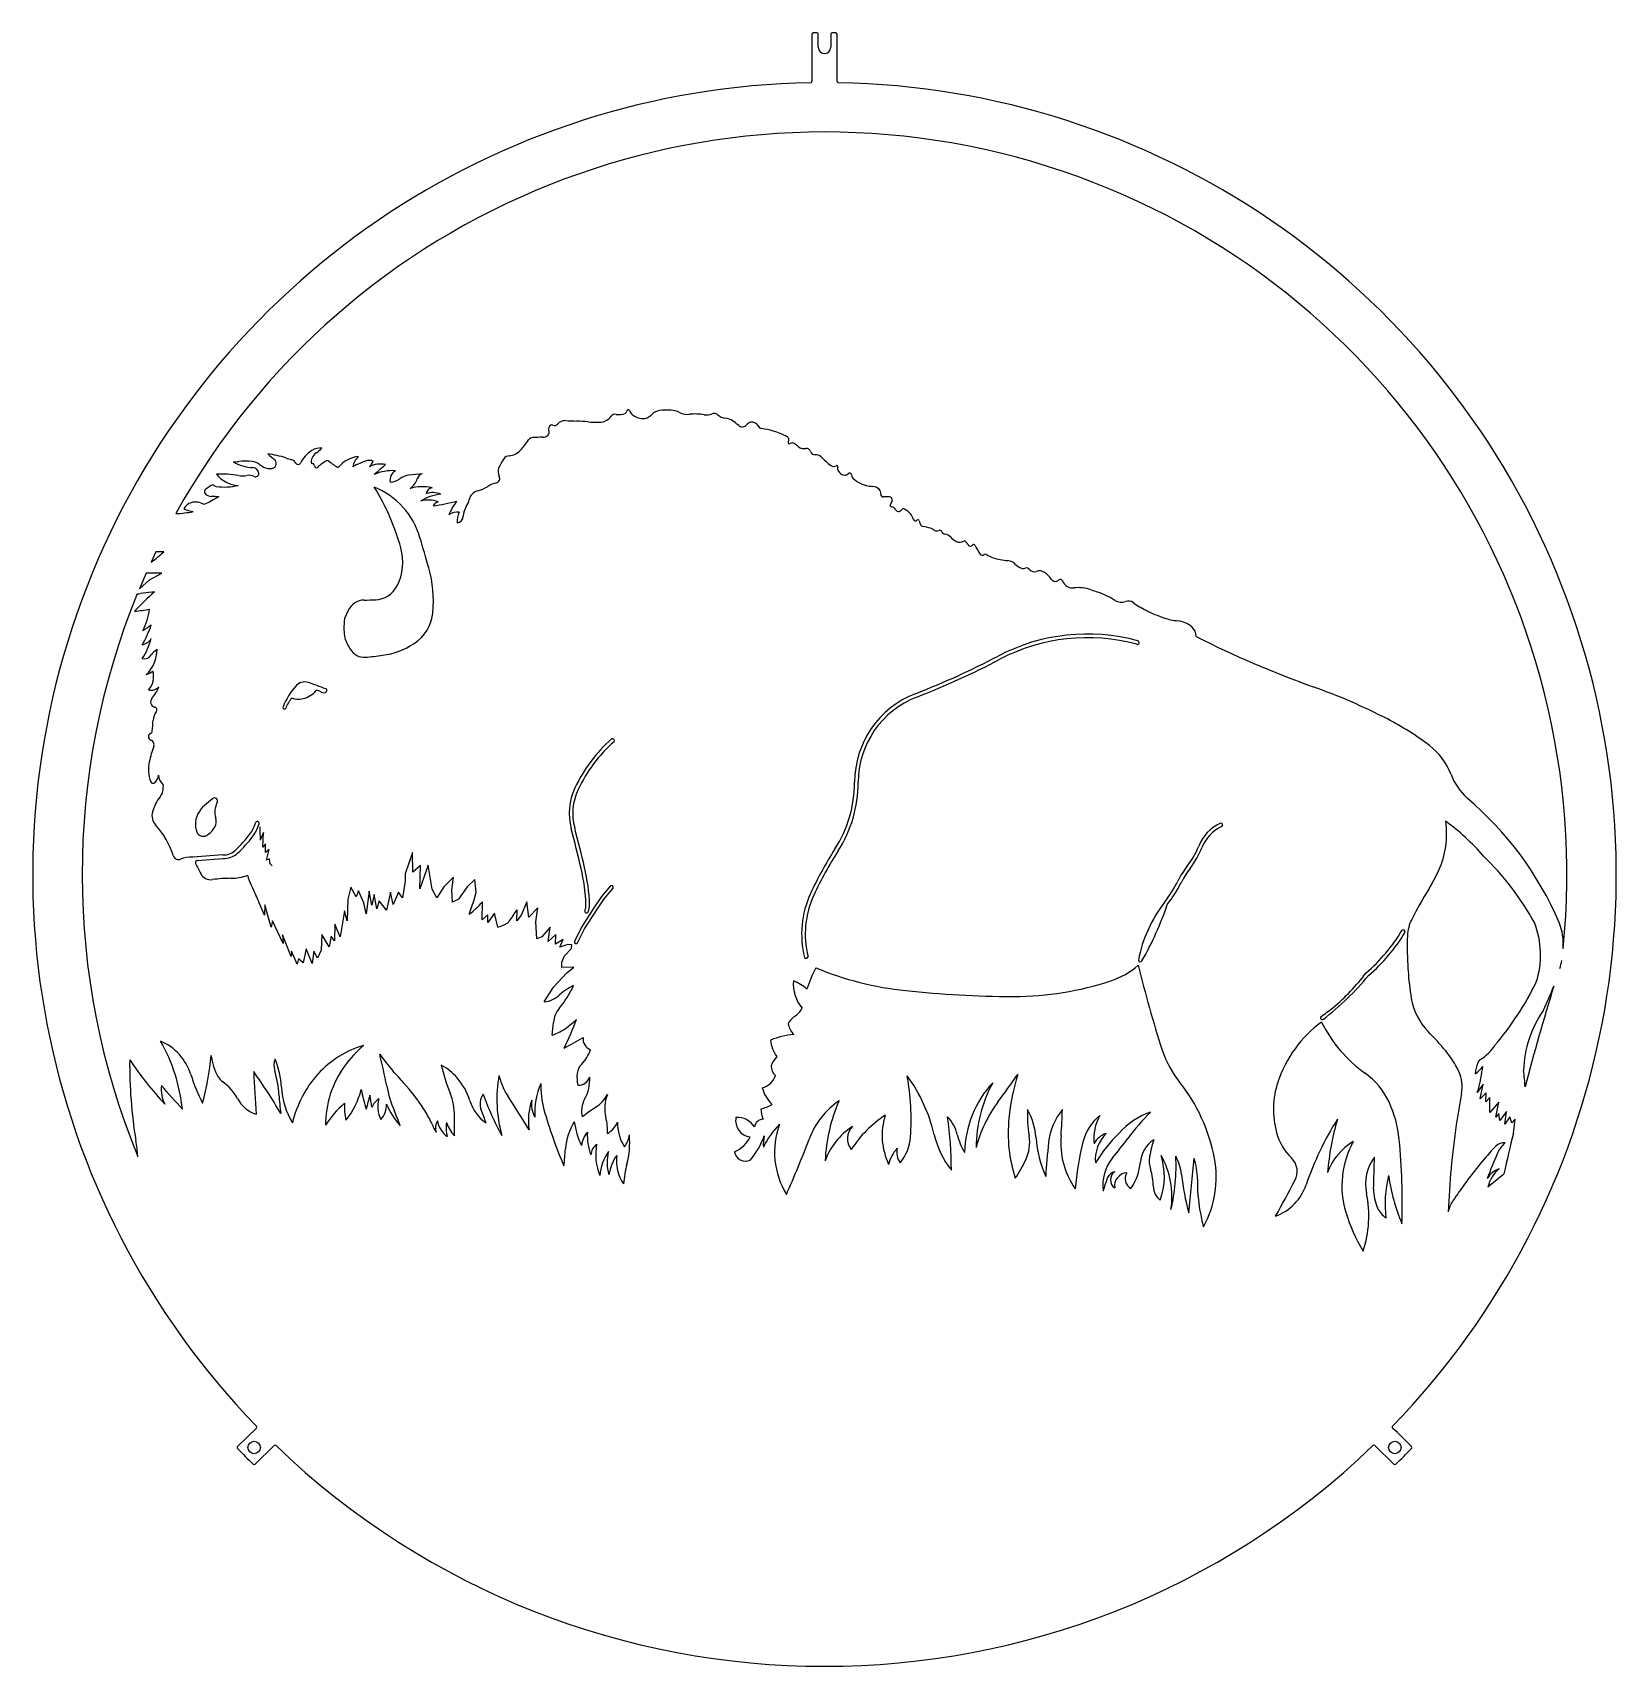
# Model space of a CAD drawing. Extents: x 0 to 23.8, y 0 to 24.5.
import ezdxf

# ---------------------------------------------------------------- set-up
doc = ezdxf.new("R2010")
doc.units = 0
doc.layers.add('WHITE', color=7, linetype='CONTINUOUS')

msp = doc.modelspace()

# ---------------------------------------------------------------- linework, layer by layer
at = {"layer": 'WHITE', "linetype": 'CONTINUOUS'}
for p, q in [((11.76125, 24.498519), (11.7075, 24.498519)), ((12.0425, 24.498519), (11.98875, 24.498519)), ((11.6875, 24.478519), (11.6875, 23.76819)), ((11.78125, 24.279769), (11.78125, 24.478519)), ((11.96875, 24.478519), (11.96875, 24.279769)), ((12.0625, 23.76819), (12.0625, 24.478519)), ((1.847691, 16.711578), (1.77561, 16.559212)), ((1.966045, 16.713409), (1.847691, 16.711578)), ((1.701272, 16.395476), (1.599988, 16.160292)), ((1.599988, 16.160292), (1.753532, 16.29441)), ((1.936823, 16.395476), (1.701272, 16.395476)), ((1.753532, 16.29441), (1.936823, 16.395476)), ((1.827905, 16.11091), (1.619083, 16.086686)), ((4.733959, 15.834194), (4.678176, 15.711535)), ((4.667283, 15.563619), (4.667674, 15.543512)), ((4.036207, 14.508314), (4.057117, 14.512312)), ((2.69521, 13.011101), (2.60489, 12.935536)), ((3.460237, 12.502802), (3.413756, 12.38701)), ((3.449609, 12.285944), (3.460237, 12.502802)), ((3.489459, 12.333039), (3.449609, 12.285944)), ((3.489459, 12.206461), (3.489459, 12.333039)), ((3.547894, 12.249636), (3.489459, 12.206461)), ((3.508053, 12.09067), (3.547894, 12.249636)), ((2.852458, 12.167406), (2.400353, 12.134825)), ((2.467654, 12.083104), (2.850604, 12.113242)), ((3.550556, 12.109314), (3.508053, 12.09067)), ((3.561184, 12.033759), (3.550556, 12.109314)), ((3.590397, 12.004319), (3.561184, 12.033759)), ((5.696883, 12.206461), (5.587979, 11.884609)), ((5.699545, 11.9111), (5.696883, 12.206461)), ((5.816425, 12.008247), (5.699545, 11.9111)), ((5.931968, 12.016095), (5.804471, 11.659894)), ((5.804471, 11.659894), (5.816425, 12.008247)), ((5.991739, 11.653027), (5.931968, 12.016095)), ((5.583991, 11.772736), (5.546803, 11.525459)), ((5.587979, 11.884609), (5.583991, 11.772736)), ((6.310504, 11.836525), (6.164402, 11.690314)), ((6.283943, 11.637322), (6.310504, 11.836525)), ((6.629268, 11.799238), (6.516367, 11.690314)), ((6.651841, 11.607892), (6.629268, 11.799238)), ((4.7738, 11.686385), (4.728645, 11.502897)), ((4.852165, 11.540184), (4.7738, 11.686385)), ((4.886701, 11.630454), (4.852165, 11.540184)), ((4.966392, 11.450884), (4.886701, 11.630454)), ((5.048736, 11.622607), (4.999593, 11.28603)), ((5.085924, 11.416546), (5.048736, 11.622607)), ((5.123113, 11.574523), (5.085924, 11.416546)), ((5.160301, 11.360615), (5.123113, 11.574523)), ((5.3675, 11.61181), (5.306403, 11.338042)), ((5.404689, 11.424393), (5.3675, 11.61181)), ((5.487032, 11.607892), (5.404689, 11.424393)), ((5.546803, 11.525459), (5.487032, 11.607892)), ((6.063464, 11.525459), (5.991739, 11.653027)), ((6.164402, 11.690314), (6.063464, 11.525459)), ((6.295888, 11.461681), (6.283943, 11.637322)), ((6.516367, 11.690314), (6.386207, 11.506816)), ((6.61864, 11.49504), (6.651841, 11.607892)), ((8.528556, 11.543123), (8.415664, 11.37337)), ((8.66403, 11.705029), (8.528556, 11.543123)), ((8.572038, 11.510626), (8.705602, 11.670255)), ((3.478831, 11.263467), (3.395158, 11.450889)), ((3.481493, 11.420465), (3.478831, 11.263467)), ((3.57579, 11.083897), (3.481493, 11.420465)), ((4.67685, 11.327246), (4.613091, 10.941615)), ((4.714039, 11.177116), (4.67685, 11.327246)), ((4.728645, 11.502897), (4.714039, 11.177116)), ((4.999593, 11.28603), (4.966392, 11.450884)), ((5.198816, 11.480324), (5.160301, 11.360615)), ((5.306403, 11.338042), (5.198816, 11.480324)), ((6.386207, 11.506816), (6.295888, 11.461681)), ((6.548241, 11.278182), (6.61864, 11.49504)), ((6.74216, 11.19576), (6.746148, 11.465609)), ((6.925451, 11.296826), (6.828491, 11.154544)), ((6.974593, 11.083897), (6.925451, 11.296826)), ((7.2628, 11.177116), (7.266788, 11.34589)), ((7.41289, 11.465609), (7.326558, 11.263467)), ((7.43945, 11.236976), (7.41289, 11.465609)), ((7.573598, 11.372381), (7.43945, 11.236976)), ((7.547038, 11.16632), (7.573598, 11.372381)), ((8.415664, 11.37337), (8.229712, 11.084877)), ((8.276885, 11.05801), (8.461007, 11.343673)), ((8.461007, 11.343673), (8.572038, 11.510626)), ((3.598373, 11.181035), (3.57579, 11.083897)), ((3.755093, 10.840539), (3.598373, 11.181035)), ((4.530748, 11.131971), (4.52676, 10.877827)), ((4.613091, 10.941615), (4.530748, 11.131971)), ((6.824503, 11.267386), (6.74216, 11.19576)), ((6.828491, 11.154544), (6.824503, 11.267386)), ((7.326558, 11.263467), (7.2628, 11.177116)), ((7.558992, 10.911195), (7.547038, 11.16632)), ((7.760867, 11.083897), (7.637347, 10.941615)), ((7.731654, 10.869979), (7.760867, 11.083897)), ((8.229712, 11.084877), (8.12346, 10.871939)), ((8.171959, 10.847743), (8.276885, 11.05801)), ((3.878613, 10.645265), (3.748453, 10.971045)), ((3.748453, 10.971045), (3.755093, 10.840539)), ((4.335503, 10.974974), (4.324875, 10.739473)), ((4.448405, 10.787557), (4.335503, 10.974974)), ((4.477617, 10.948483), (4.448405, 10.787557)), ((4.52676, 10.877827), (4.477617, 10.948483)), ((7.637347, 10.941615), (7.558992, 10.911195)), ((7.847198, 10.974974), (7.731654, 10.869979)), ((7.84322, 10.828763), (7.847198, 10.974974)), ((7.956112, 10.900399), (7.84322, 10.828763)), ((7.906969, 10.783628), (7.956112, 10.900399)), ((8.026501, 10.824844), (7.906969, 10.783628)), ((8.087598, 10.821895), (8.026501, 10.824844)), ((8.079631, 10.764984), (8.087598, 10.821895)), ((3.882601, 10.724748), (3.878613, 10.645265)), ((3.964944, 10.529483), (3.882601, 10.724748)), ((3.987526, 10.607977), (3.964944, 10.529483)), ((4.055263, 10.552046), (3.987526, 10.607977)), ((4.100418, 10.762035), (4.055263, 10.552046)), ((4.189411, 10.541259), (4.100418, 10.762035)), ((4.215972, 10.724748), (4.189411, 10.541259)), ((4.271754, 10.619753), (4.215972, 10.724748)), ((4.324875, 10.739473), (4.271754, 10.619753)), ((7.937517, 10.559903), (7.974706, 10.653122)), ((7.937517, 10.477471), (7.937517, 10.559903)), ((7.974706, 10.653122), (8.079631, 10.764984)), ((7.81001, 10.185059), (8.011894, 10.401916)), ((8.11682, 10.484339), (7.937517, 10.477471)), ((8.011894, 10.401916), (8.11682, 10.484339)), ((20.625407, 10.452386), (20.626903, 10.431094)), ((7.671877, 9.964278), (7.81001, 10.185059)), ((14.696992, 10.044544), (14.716893, 10.044654)), ((21.750537, 8.731806), (21.664205, 8.605219)), ((21.70937, 8.51102), (21.750537, 8.731806)), ((21.795701, 8.6013), (21.70937, 8.51102)), ((21.791713, 8.462937), (21.795701, 8.6013)), ((21.851484, 8.529664), (21.791713, 8.462937)), ((21.851484, 8.304959), (21.851484, 8.529664)), ((21.986958, 8.459018), (21.851484, 8.304959)), ((21.941803, 8.234303), (21.986958, 8.459018)), ((21.986958, 8.290234), (21.941803, 8.234303)), ((22.001564, 8.18524), (21.986958, 8.290234)), ((22.102512, 8.320654), (22.001564, 8.18524)), ((22.075941, 8.129308), (22.102512, 8.320654)), ((22.151654, 8.241171), (22.075941, 8.129308)), ((22.184855, 8.151881), (22.151654, 8.241171)), ((22.233998, 8.203883), (22.184855, 8.151881)), ((22.20614, 7.996889), (22.233998, 8.203883)), ((21.824918, 7.189255), (22.063398, 7.387685)), ((3.356063, 3.573293), (3.071427, 3.295915)), ((3.336769, 3.030878), (3.622472, 3.30929)), ((20.127528, 3.30929), (20.413231, 3.030878))]:
    msp.add_line(p, q, dxfattribs=at)
for centre in [(3.321279, 3.281493), (20.428721, 3.281493)]:
    msp.add_circle(centre, 0.09375, dxfattribs=at)
for centre, radius, start, end in [((11.7075, 24.478519), 0.02, 90, 180), ((11.76125, 24.478519), 0.02, 0, 90), ((11.875, 24.279769), 0.09375, -179.999995, 0), ((11.98875, 24.478519), 0.02, 90, 180), ((12.0425, 24.478519), 0.02, 0, 90), ((11.6675, 23.76819), 0.02, -89.000465, 0), ((12.0825, 23.76819), 0.02, 180, 269.000465), ((11.875, 11.875), 11.875, 90.999536, 224.16376), ((11.875, 11.875), 11.875, -44.16239, 89.000464), ((11.875, 11.875), 11.132812, -5.7383, 150.919894), ((7.828525, 18.663175), 0.055753, -118.363842, -38.024336), ((7.981583, 18.543485), 0.138547, 86.801455, 141.974603), ((8.464559, 27.180687), 8.512148, -93.200571, -92.046051), ((8.053615, 15.677919), 2.997965, 84.723149, 87.953917), ((8.500135, 20.512518), 1.85721, -95.276785, -90.27042), ((8.492436, 18.882309), 0.226991, -90.269205, -58.540285), ((8.486132, 18.89261), 0.239064, -58.539979, -37.947619), ((8.736873, 18.697088), 0.078899, 81.133843, 142.05779), ((8.78943, 19.034022), 0.262111, -98.865816, -68.732348), ((8.870091, 18.826793), 0.039742, -68.733075, -3.882789), ((8.929852, 18.822736), 0.020158, 24.105591, 176.114549), ((9.097626, 18.897805), 0.163637, -155.894277, -131.389552), ((9.158643, 18.967047), 0.255931, -131.388612, -91.904772), ((9.155397, 18.869454), 0.158284, -91.904639, -41.658215), ((9.425623, 18.629054), 0.203399, 96.906219, 138.343742), ((9.513449, 17.903957), 0.933791, 86.374313, 96.906205), ((9.550736, 18.492363), 0.344207, 64.2991, 86.374776), ((9.823, 19.058078), 0.283615, -115.699592, -83.980198), ((9.934021, 18.0053), 0.774992, 79.852172, 96.019926), ((10.105635, 18.964088), 0.199025, -100.148387, -64.887006), ((10.220446, 18.719146), 0.071487, 47.79571, 115.115923), ((10.416592, 18.935439), 0.220499, -132.20313, -96.060399), ((10.368834, 18.485595), 0.231869, 56.469641, 83.940095), ((10.117075, 18.105664), 0.687642, 47.318239, 56.469742), ((10.641257, 18.674081), 0.085569, -132.680192, -40.045362), ((10.790902, 18.548304), 0.109913, 100.691072, 139.951482), ((10.788447, 18.561347), 0.096633, 64.343763, 100.69538), ((10.783905, 18.551907), 0.107112, 26.9062, 64.340044), ((6.080416, 19.322564), 1.644727, -41.515489, -34.525121), ((7.506494, 18.341521), 0.086212, 92.189167, 145.471665), ((7.657732, 14.385137), 4.045486, 90.119449, 92.189141), ((7.649054, 18.548958), 0.118344, -89.881837, -50.906619), ((7.681977, 18.508444), 0.066144, -50.91061, 24.25469), ((7.797733, 18.560602), 0.06082, 118.369916, 204.257138), ((7.785438, 18.583356), 0.034952, 61.644662, 118.359526), ((10.94302, 18.632647), 0.071309, -153.097596, -98.439299), ((10.740354, 17.266715), 1.309575, 73.883338, 81.560472), ((10.814572, 17.523551), 1.042229, 61.383607, 73.883612), ((11.288731, 18.392623), 0.05222, -33.382814, 61.386445), ((4.419232, 19.134989), 1.307804, -133.119639, -127.325387), ((3.343822, 16.705621), 1.485899, 72.218643, 82.984072), ((4.427254, 17.844008), 0.45697, 121.56096, 154.319923), ((4.341144, 18.059213), 0.163449, 123.12452, 189.851802), ((4.321877, 18.015552), 0.255639, 86.346473, 121.560253), ((4.019124, 18.552738), 0.425847, -56.87615, -41.479958), ((4.936032, 17.691721), 0.454219, 96.403653, 141.366211), ((5.100629, 17.92082), 0.309433, 134.079645, 167.076058), ((7.15162, 18.053275), 0.10072, 92.484969, 146.56855), ((7.137132, 18.387151), 0.233472, -87.51542, -41.515437), ((11.348324, 18.353357), 0.019148, 146.623936, 303.53265), ((11.388778, 18.292299), 0.054101, 56.467349, 123.524294), ((10.702443, 17.256641), 1.296542, 52.79586, 56.467391), ((11.571291, 18.401117), 0.140372, -127.208664, -80.146857), ((11.605906, 18.20187), 0.061859, 14.813271, 99.860682), ((11.728878, 18.234379), 0.065332, -165.196891, -82.478267), ((11.750659, 18.069425), 0.101046, 43.658081, 97.522147), ((12.760162, 19.032715), 1.294316, -136.341918, -127.632511), ((2.919528, 19.475722), 1.417598, -86.556581, -83.052276), ((3.34662, 18.692024), 0.718002, -118.440567, -93.441719), ((3.191951, 17.240184), 0.834476, 83.052273, 96.947972), ((3.265437, 17.843286), 0.226911, 50.93547, 83.050481), ((3.297965, 17.883077), 0.092407, 6.093931, 86.556337), ((3.341912, 17.887768), 0.048203, -114.256676, 6.09496), ((3.58344, 18.235082), 0.277697, -129.064781, -102.081866), ((3.555266, 18.103427), 0.143064, -102.084531, -67.365435), ((3.582628, 18.037798), 0.071962, -67.363098, 52.674678), ((4.395304, 19.984269), 1.957237, -107.781356, -105.145807), ((3.857901, 17.998858), 0.099621, 25.682041, 74.857098), ((3.981549, 18.058322), 0.037584, -154.312515, -25.682048), ((4.195814, 18.00628), 0.02949, -2.969237, 122.177436), ((4.254328, 18.003242), 0.029104, 177.025034, 313.63461), ((4.686024, 17.550468), 0.596491, 118.154049, 133.634841), ((4.420914, 18.045834), 0.034645, 50.20875, 118.141854), ((5.106379, 18.868801), 1.0364, -129.791575, -120.445158), ((5.518461, 16.547387), 1.612081, 108.029441, 116.504855), ((5.053535, 17.975791), 0.109913, 61.579333, 108.030527), ((26.913252, 3.92356), 25.995275, 147.024026, 147.250614), ((5.21456, 17.699202), 0.330709, 76.257518, 119.828224), ((113.502208, -105.654962), 164.33141, 131.184116, 131.263541), ((5.392617, 17.295212), 0.635691, 85.795756, 115.216702), ((5.526902, 17.785435), 0.168387, 121.38011, 189.560016), ((6.831341, 8.304702), 9.631594, 95.913683, 97.098551), ((5.87901, 17.777204), 0.115019, 110.357678, 163.706557), ((7.124604, 17.914358), 0.146132, 154.070517, 209.300939), ((8.026026, 17.476081), 1.148451, 146.571024, 154.070668), ((12.011869, 18.062182), 0.068796, -127.629685, -58.102442), ((12.057786, 17.988398), 0.018099, -20.098177, 121.883774), ((12.135815, 17.959849), 0.064996, 159.904095, 215.265078), ((12.211241, 18.013177), 0.157364, -144.73718, -110.110918), ((12.180593, 17.929488), 0.068242, -110.107692, -41.74474), ((12.252506, 17.865314), 0.028144, 0.192559, 138.253658), ((2.618517, 17.61581), 0.043136, 128.591726, 218.954606), ((2.920577, 17.237324), 0.527379, 113.712329, 128.592412), ((2.763531, 17.762259), 0.069281, -142.599573, -98.198767), ((2.877679, 18.554559), 0.869765, -98.198326, -76.343364), ((2.833504, 16.298546), 1.580463, 80.76935, 92.751498), ((3.098772, 18.13932), 0.430221, -142.460524, -92.096545), ((3.148785, 18.238575), 0.385017, -99.230612, -80.769354), ((3.241865, 17.665784), 0.195284, 65.738139, 99.228812), ((4.682253, 16.595698), 1.174003, 16.407711, 68.083613), ((2.637388, 16.086736), 2.952904, 22.93415, 32.765734), ((5.34564, 18.031425), 0.27438, -86.821471, -53.989135), ((5.676804, 17.575791), 0.288889, 97.09857, 126.009982), ((5.520628, 17.881988), 0.25836, -57.434532, -16.299867), ((5.847557, 16.962576), 0.726384, 78.765058, 104.98864), ((6.025286, 17.550359), 0.129833, 106.192619, 164.632708), ((6.541285, 18.129018), 0.519353, -75.600257, -56.952293), ((7.048792, 17.348949), 0.411271, 103.039503, 123.047745), ((6.94162, 17.811669), 0.06369, -76.952972, 29.30033), ((12.353335, 17.86565), 0.072685, -179.8097, -129.384154), ((12.680669, 18.264383), 0.588565, -129.383827, -120.540398), ((12.611107, 18.146416), 0.451616, -120.544539, -104.095348), ((12.625688, 18.204632), 0.511624, -104.091347, -92.943647), ((12.592111, 17.551745), 0.142124, 45.129789, 87.054535), ((12.627578, 17.58737), 0.091863, -5.918649, 45.13113), ((2.424964, 17.281875), 0.175681, 106.481809, 154.641824), ((2.442421, 17.222866), 0.237223, 56.59645, 106.481372), ((7.808317, 7.835095), 10.922268, 117.347185, 118.641197), ((2.677438, 17.66345), 0.118908, -141.043837, -89.75789), ((2.681087, 16.775228), 0.769322, 81.798688, 90.23437), ((5.931949, 17.052322), 0.436871, 69.718808, 105.695912), ((6.205667, 16.828468), 0.754241, 96.478125, 121.305485), ((6.001536, 17.298965), 0.303268, 66.889518, 109.541638), ((6.09804, 17.365762), 0.097454, 98.651382, 158.012192), ((5.524191, 20.691514), 3.324614, -81.638068, -75.493279), ((7.338918, 16.779771), 1.201928, 144.782618, 156.094083), ((6.204074, 17.574762), 0.351243, -31.6452, -12.554178), ((6.71267, 17.461504), 0.169812, 104.399653, 167.445717), ((12.756283, 17.57403), 0.037535, 174.085464, 275.8635), ((12.803227, 17.116364), 0.422532, 84.128095, 95.855935), ((12.840814, 17.481801), 0.055168, 45.251494, 84.131685), ((12.883797, 17.411422), 0.02487, 138.913583, 269.642645), ((12.778856, 17.502978), 0.114396, -41.106828, -9.704979), ((12.849779, 17.490846), 0.042433, -9.701563, 45.250591), ((2.026777, 19.492318), 2.209611, -86.91796, -80.056664), ((2.645058, 18.397878), 1.107571, -110.001994, -102.341849), ((1.59984, 15.647727), 4.0795, 15.987017, 22.934184), ((6.368929, 17.096507), 0.213562, 82.131269, 127.102077), ((6.708554, 17.165768), 0.341446, 155.371977, 183.130048), ((6.348583, 17.255018), 0.109557, -79.994957, -3.570786), ((6.765049, 17.229032), 0.307711, 148.353922, 176.429704), ((12.883296, 17.325664), 0.060889, 22.804449, 89.674571), ((12.986648, 17.369117), 0.051231, -157.197225, -32.7396), ((13.05871, 17.322785), 0.034447, 61.969063, 147.262284), ((12.924681, 17.071035), 0.319645, 41.19297, 61.969579), ((13.011305, 17.146823), 0.204547, 14.817386, 41.198803), ((13.23828, 17.206855), 0.030232, -165.201833, -37.779406), ((13.276992, 17.176851), 0.018743, 11.176381, 142.225003), ((13.654538, 17.251446), 0.366106, -168.823526, -161.510973), ((-58.847401, -2.111642), 67.400746, 16.00746, 16.407919), ((13.369033, 17.155981), 0.065055, -161.5086, -95.217745), ((13.330915, 16.738614), 0.354043, 59.012049, 84.781563), ((13.560696, 17.121216), 0.092249, -120.987961, -70.453337), ((13.602466, 17.003565), 0.032587, 21.72972, 109.546218), ((13.688233, 17.037755), 0.059751, -158.26349, -96.110259), ((13.667729, 16.846152), 0.132951, 40.904869, 83.892806), ((13.968495, 17.106693), 0.264971, -139.100949, -116.43211), ((1.031852, 17.672454), 1.338837, -56.253092, -45.752076), ((4.776966, 16.557975), 0.774557, -27.428476, 15.986959), ((13.903367, 16.975711), 0.118691, -116.42507, -59.586782), ((13.975945, 16.85206), 0.02469, 32.990189, 120.400029), ((12.713899, 16.032784), 1.529342, 30.82477, 32.990219), ((14.061375, 16.83683), 0.039791, -149.176047, -35.901105), ((14.113042, 16.799424), 0.023987, 25.01002, 144.091524), ((14.936147, 17.183422), 0.884282, -154.989829, -145.147001), ((14.243399, 16.701), 0.040108, -145.14542, -47.964938), ((14.288811, 16.65063), 0.027718, 58.097766, 132.039368), ((14.607774, 17.163007), 0.575829, -121.902968, -99.843395), ((4.190183, 15.972973), 1.820338, -5.426466, 16.007585), ((14.725831, 17.843444), 1.266439, -99.843142, -94.511886), ((14.612327, 16.404905), 0.176571, 42.859068, 85.491993), ((14.901205, 16.672925), 0.217491, -137.148146, -109.642831), ((14.856644, 16.548089), 0.084946, -109.640468, -70.357168), ((14.905253, 16.411913), 0.059642, 38.9934, 109.646604), ((15.023805, 16.507893), 0.092892, -141.006076, -71.109936), ((15.098498, 16.28961), 0.137819, 57.070469, 108.890187), ((5.123192, 16.378287), 0.384473, -87.635723, -27.428063), ((14.988298, 16.119471), 0.340526, 32.856441, 57.06938), ((15.336938, 16.344631), 0.074496, -147.149718, -48.877124), ((15.411256, 16.259507), 0.038515, 21.78654, 131.122573), ((15.597733, 16.334043), 0.162311, -158.213023, -83.64571), ((15.680126, 15.59423), 0.582073, 70.610332, 96.355001), ((11.875, 11.875), 11.132812, 157.783394, 202.330736), ((4.544345, 12.984125), 4.141962, 130.982948, 136.744407), ((1.579823, 16.397927), 0.313707, -92.036284, -82.810703), ((4.974843, 15.724637), 0.264634, 90.968708, 155.543377), ((4.853174, 22.92064), 6.932397, -89.031345, -87.636563), ((17.565411, 20.950884), 5.096671, -109.389615, -108.191006), ((15.643076, 15.100972), 1.061002, 56.458941, 71.80903), ((16.328026, 16.134206), 0.178649, -123.541599, -69.693656), ((16.432476, 15.851947), 0.122322, 54.83728, 110.307967), ((17.366168, 17.177375), 1.498961, -125.162606, -116.521569), ((1.223363, 18.934865), 3.12729, -84.414653, -80.239597), ((0.781227, 15.990192), 0.981957, -27.622959, -8.040598), ((5.574313, 15.571202), 0.907058, 171.099894, 180.478967), ((5.384571, 15.859518), 0.620578, -56.902214, -5.426886), ((17.678768, 17.803762), 2.199012, -116.52158, -108.900499), ((17.264846, 16.594674), 0.921035, -108.903644, -95.682782), ((0.297895, 16.119283), 1.563631, -30.825112, -18.724456), ((0.341931, 17.700133), 2.530325, -58.838354, -55.399928), ((5.574313, 15.571202), 0.907062, -178.250668, -170.693031), ((15.816293, 12.608479), 2.871731, 74.733797, 117.704592), ((17.136341, 15.302885), 0.37713, 49.318745, 84.323323), ((17.255315, 15.44131), 0.194602, 0.39977, 49.316146), ((24.256696, 28.87136), 15.055303, -116.879702, -109.618598), ((1.58559, 15.548561), 0.236998, -76.568389, -35.402362), ((0.736092, 15.702936), 1.082703, -33.080133, -15.628091), ((1.344331, 15.248805), 0.520776, -46.259307, -0.262493), ((1.975318, 15.03848), 0.235343, 117.925388, 146.633834), ((5.266662, 15.611924), 0.616639, -162.306185, -144.099346), ((4.970737, 15.366022), 0.234148, -150.392009, -85.533684), ((5.083322, 16.321683), 1.17225, -81.926033, -56.902506), ((15.816311, 12.608474), 2.817532, 74.732932, 117.704862), ((16.566119, 15.355514), 0.03, -105.26744, -21.421898), ((16.564532, 15.349934), 0.03, -10.324847, 74.733796), ((1.669883, 15.239623), 0.130374, -101.765738, -33.367783), ((4.666677, 19.258736), 4.138716, -85.533693, -81.926007), ((8.90264, 25.774237), 11.998906, -68.816347, -62.294863), ((8.902727, 25.774271), 12.053105, -68.81679, -62.295304), ((1.60082, 15.182019), 0.326335, -71.495195, -52.084957), ((1.517061, 14.841583), 0.296153, -41.869182, 16.272306), ((4.799826, 13.965386), 1.12764, 139.292419, 157.892322), ((4.078568, 14.585934), 0.176166, 71.333023, 139.29296), ((2.343591, 9.449917), 5.597311, 68.497112, 71.334673), ((1.778905, 14.795151), 0.15677, -105.277333, -42.591194), ((1.846266, 14.461799), 0.078147, 139.616792, 256.414627), ((1.284638, 14.939334), 0.659055, -40.372338, -22.318549), ((4.157705, 14.244805), 0.382553, 134.569207, 160.873686), ((3.983014, 14.843176), 0.339064, -106.05531, -80.973949), ((3.983014, 14.843176), 0.339061, -77.375852, -38.279872), ((4.249429, 14.482869), 0.150258, 57.487558, 90.096998), ((4.364627, 14.663606), 0.064066, -122.51293, -85.159596), ((4.365765, 14.650138), 0.050558, -85.156767, -37.460382), ((4.38616, 14.634512), 0.024868, -37.462649, 68.498895), ((13.754664, 13.25435), 1.428295, 111.183213, 179.886213), ((13.754664, 13.25435), 1.374102, 111.183213, 179.886217), ((16.130218, 6.072964), 9.148134, 62.769732, 70.381433), ((2.037246, 14.172466), 0.232347, 142.405278, 176.500287), ((1.817271, 14.341833), 0.045278, -37.590434, 76.408431), ((3.774588, 14.377666), 0.022948, 148.162712, 340.878966), ((1.788148, 13.940656), 0.052324, 114.065231, 250.633008), ((1.748406, 14.029659), 0.045144, -65.941915, -4.996383), ((-4.361321, 14.563797), 6.178176, -4.996335, -3.499806), ((18.374296, 10.433791), 4.243779, 52.70525, 62.769784), ((3.917315, 13.056741), 2.227957, 160.591645, 166.799723), ((1.746308, 13.821629), 0.073843, -19.408273, 70.63225), ((10.197706, 12.194655), 2.286205, 131.519555, 154.67216), ((10.197706, 12.194655), 2.232002, 131.519555, 154.672159), ((8.697073, 13.883344), 0.02742, -39.717155, 122.756265), ((20.344745, 13.020868), 0.99176, 20.92954, 52.705207), ((2.235657, 13.451179), 0.500666, 166.799736, 201.800546), ((1.80596, 13.279308), 0.037871, -158.199055, -49.474218), ((1.730218, 13.367895), 0.154424, -49.470668, -1.733784), ((2.096324, 13.38265), 0.212642, -174.758089, -130.555827), ((10.467258, 13.260882), 1.85911, -32.665155, -0.11389), ((10.467258, 13.260882), 1.913305, -32.665156, -0.11389), ((22.157453, 13.71415), 0.949, -159.070175, -132.89845), ((2.463687, 12.624263), 0.69251, 143.050716, 164.194783), ((1.712019, 13.189642), 0.248049, -36.9491, 7.28368), ((2.72555, 12.975684), 0.046633, -27.453517, 130.585037), ((8.936611, 12.791522), 0.890991, 154.672175, 195.033005), ((8.936611, 12.791522), 0.836792, 154.672175, 195.033005), ((18.283977, 9.186174), 5.010676, 23.15667, 49.900051), ((1.997346, 12.756273), 0.207845, 164.195562, 221.849355), ((2.772227, 12.631724), 0.331431, 145.230691, 174.745125), ((2.97927, 12.488037), 0.583452, 129.916029, 145.234533), ((3.042435, 12.810997), 0.310494, 152.537686, 197.107376), ((0.856227, 11.734281), 1.324018, 18.457706, 41.847541), ((2.772229, 12.631744), 0.331431, 174.748681, 201.612464), ((2.556391, 12.546234), 0.099265, -158.3872, -60.74966), ((2.443341, 12.748099), 0.33063, -60.749873, -29.511981), ((2.582368, 12.669398), 0.170873, -29.510543, 17.10708), ((2.825587, 12.803219), 0.539709, -36.633792, -16.504755), ((2.825578, 12.80319), 0.593908, -36.630749, -16.5328), ((3.371822, 12.641368), 0.03, 82.062518, 163.495246), ((3.366173, 12.642723), 0.03, -16.535761, 70.950541), ((5.849711, 12.60107), 2.445342, -179.692714, -174.978029), ((-8.027222, 8.2356), 16.673976, 12.92362, 15.03301), ((-8.027222, 8.2356), 16.728173, 12.92362, 15.03301), ((18.064962, 12.075133), 0.620667, 114.00113, 158.595579), ((18.064962, 12.075133), 0.566468, 114.00113, 158.595525), ((17.819306, 12.6155), 0.027491, -56.324754, 104.326991), ((19.886775, 12.481832), 1.318615, -24.798713, 8.359718), ((19.272689, 10.034296), 3.262973, 40.410469, 53.983438), ((1.855786, 13.524348), 1.748237, -47.489667, -36.633881), ((1.855786, 13.524348), 1.802443, -47.489811, -36.633792), ((16.729856, 9.245737), 5.580082, 147.334803, 155.169334), ((16.355863, 12.745061), 1.21504, -37.914776, -21.403863), ((16.355863, 12.745061), 1.26924, -37.914725, -21.403863), ((2.187078, 12.178485), 0.079008, -161.54257, -67.696372), ((2.371566, 11.728749), 0.407095, 85.945047, 112.304221), ((2.470007, 12.053197), 0.03, 94.499862, 205.183734), ((5.292757, 13.380503), 3.14924, -154.816267, -151.70136), ((2.861361, 12.427346), 0.314288, -91.96142, -47.489667), ((2.861361, 12.427346), 0.260096, -91.961575, -47.488669), ((16.729856, 9.245737), 5.525881, 147.334803, 155.169334), ((18.869563, 9.148154), 4.164938, 28.769389, 46.106812), ((2.672251, 11.969584), 0.173044, -151.701981, -81.931285), ((2.961388, 9.929915), 1.887024, 89.653644, 98.068273), ((2.976885, 12.493114), 0.676227, -90.346536, -68.943748), ((5.414436, 12.634228), 2.326485, -160.615112, -152.685909), ((5.311628, 11.296391), 2.988458, 2.41189, 12.923645), ((5.589047, 11.333763), 2.764026, 1.879879, 13.454727), ((15.414255, 12.659601), 1.96895, -37.654484, -26.674787), ((18.37587, 11.171693), 1.345418, 142.08527, 153.325084), ((18.37587, 11.171693), 1.291218, 142.085221, 153.325084), ((18.774513, 12.995743), 2.543857, -31.806514, -24.798797), ((2.692637, 11.228555), 0.736864, 17.561579, 27.31409), ((8.678497, 11.680087), 0.028833, -19.938427, 120.11505), ((12.978435, 10.981575), 1.446523, 155.169371, 194.061096), ((12.978435, 10.981575), 1.392324, 155.169371, 194.060796), ((15.414255, 12.659601), 2.023154, -37.654468, -26.674791), ((26.110057, 8.446351), 6.087892, 148.193427, 153.090289), ((5.629121, 12.446895), 1.486833, -51.817144, -41.298656), ((-1.565446, 17.450992), 10.736881, -35.739856, -34.653379), ((8.306378, 11.325404), 0.027174, 160.318863, 331.83205), ((8.101897, 11.413923), 0.19571, -23.924503, 2.410421), ((8.101897, 11.413923), 0.249909, -23.924503, 2.41074), ((18.595706, 10.204732), 2.049506, 142.345541, 169.184028), ((12.432482, 12.979157), 4.84027, -29.725028, -18.745523), ((6.841979, 11.573563), 0.507306, -74.846389, -57.624401), ((7.085623, 11.210109), 0.07077, -66.691788, -25.613562), ((18.306005, 12.369089), 2.596973, -49.346112, -30.807531), ((20.551827, 11.011781), 0.031255, -0.926181, 119.310968), ((21.20971, 10.933491), 0.592501, 153.090949, 177.885447), ((21.289391, 10.664997), 1.324082, -17.867464, 21.611709), ((22.09125, 10.830792), 0.86353, -4.576763, 22.16677), ((8.150103, 10.86464), 0.027625, 164.67881, 322.292258), ((18.306005, 12.369089), 2.651173, -49.346112, -30.807531), ((25.414914, 10.778215), 4.800573, 177.885344, 183.89182), ((11.598058, 10.650625), 0.030658, -138.056316, -13.808979), ((16.611326, 10.595248), 0.029322, -168.362632, -33.258498), ((21.843815, 10.792515), 1.10863, -17.192778, -10.811852), ((13.621892, 9.519455), 2.108378, 153.034457, 162.506297), ((13.60684, 14.99292), 4.886909, -112.423428, -96.0298), ((15.80699, 11.387165), 1.165719, -71.879535, -48.377619), ((31.113994, 13.920488), 14.926218, -166.814477, -161.717655), ((16.681178, 13.148647), 4.361791, -52.134387, -39.780665), ((17.645496, 12.15159), 2.93357, -50.84331, -36.688849), ((25.414914, 10.778215), 4.800577, -175.853422, -170.903155), ((7.630212, 10.362818), 0.400722, -84.031698, -47.100518), ((6.660915, 10.891701), 1.605004, -39.669824, -25.227485), ((8.421265, 9.511509), 0.761392, 113.896998, 132.898501), ((11.996125, 10.239961), 0.58903, 176.306894, 219.006168), ((11.234235, 9.767682), 0.5391, 45.658479, 71.160739), ((14.777854, 26.078865), 16.03453, -96.029815, -90.288942), ((14.698103, 14.775706), 4.731089, -89.772448, -71.87952), ((18.431623, 12.280521), 4.58753, -40.310455, -26.149264), ((59.136855, -0.977579), 38.00551, 162.89421, 165.262774), ((18.485268, 11.831686), 4.624283, -25.515664, -20.645357), ((8.188486, 9.624846), 0.379535, 140.330225, 175.714034), ((11.265152, 10.004939), 0.305098, -58.973988, -26.412309), ((17.645458, 12.151559), 2.93357, -55.226359, -50.84236), ((21.580734, 10.164297), 0.917561, -170.903057, -135.548441), ((24.033812, 8.879808), 1.677158, 145.085313, 178.15024), ((7.57341, 10.15927), 0.726008, -72.525452, -53.108071), ((4.012246, 9.937831), 3.808417, -7.105127, -4.285975), ((3.541462, 11.453141), 4.937403, -26.222713, -20.769769), ((6.837437, 11.139779), 1.951993, -53.108025, -47.428141), ((11.530694, 9.563482), 0.210067, 121.029477, 160.699288), ((11.635541, 9.687081), 0.307909, -169.867956, -136.375768), ((20.409859, 8.184013), 1.830118, 126.188573, 161.614707), ((19.340223, 9.725389), 0.027218, 142.679941, 312.174922), ((21.187286, 10.583485), 2.074378, -153.597544, -125.453153), ((-0.313668, 8.098631), 2.571343, 5.699717, 29.774116), ((1.599543, 8.630374), 0.810429, 17.501299, 66.844086), ((5.377, 7.891432), 1.479199, 106.223573, 137.962212), ((6.127777, 7.954024), 1.788396, 130.608564, 144.296073), ((4.970509, 15.066515), 6.525609, -62.628371, -59.76685), ((8.424422, 9.404228), 0.169883, 171.787144, 249.59495), ((11.582885, 9.439438), 0.518185, -174.776867, -145.096664), ((11.520056, 8.256935), 1.222441, 95.04054, 111.760633), ((17.251169, 5.916828), 5.147596, 40.053248, 44.451612), ((21.329875, 9.703399), 0.715959, -57.614542, -33.071049), ((8.410528, 9.021784), 6.956216, 179.398058, 189.397444), ((6.32796, 12.409741), 5.89382, -145.775796, -137.508862), ((-2.026171, 9.649684), 4.729367, -14.729292, -5.923622), ((3.497109, 9.250615), 0.823988, -173.798329, -150.090153), ((3.905618, 9.013006), 0.286771, 161.149134, 196.208528), ((2.51674, 8.626472), 1.215897, 2.791472, 23.210194), ((7.21308, 10.560415), 2.436814, -145.529409, -138.005107), ((-2.825923, 7.161288), 8.280218, 10.746939, 14.11961), ((7.859667, 9.410106), 0.531799, -45.304243, -18.086741), ((11.490537, 8.851219), 0.442419, 138.748736, 159.323634), ((18.399293, 9.719846), 1.535579, -161.717748, -141.418917), ((20.139554, 8.345048), 1.374135, 24.83382, 40.053271), ((21.771199, 9.007593), 0.108003, 122.385351, 156.465959), ((4.767999, 9.608561), 2.505606, -162.954552, -152.38729), ((2.987206, 8.957293), 0.235739, -150.089763, -125.412918), ((-3.373242, 4.165523), 8.205311, 30.170079, 35.39604), ((26.873599, 9.974436), 23.581797, -177.43295, -175.882961), ((2.004085, 8.460284), 1.693472, 3.710977, 16.20751), ((5.505003, 7.776027), 1.65154, 137.962273, 166.985271), ((5.903498, 8.115207), 1.512212, 144.296038, 180.06048), ((-56.863989, -47.121344), 83.77836, 41.824657, 41.993291), ((8.773656, 9.613941), 2.711775, -167.269765, -157.961215), ((5.701999, 8.247633), 0.879146, 41.053392, 60.975889), ((5.651095, 8.203309), 0.946643, 17.033287, 41.052957), ((8.95604, 8.508608), 1.994475, 169.784952, 195.950049), ((7.942089, 9.08688), 0.97512, -166.685573, -146.957109), ((8.778772, 8.829587), 0.615756, 174.389024, 190.805678), ((8.396931, 8.867102), 0.232077, 134.695114, 174.389346), ((8.186694, 8.887874), 0.174195, -94.200593, -17.050967), ((7.761292, 8.796575), 0.593305, -29.529794, 3.88716), ((10.872414, 8.947654), 0.280742, -75.610261, -18.658127), ((11.287237, 9.006871), 0.210627, 179.847364, 225.036107), ((11.115356, 7.400866), 2.472515, 13.339578, 36.036335), ((9.549479, 8.19947), 3.625111, -4.121217, 10.42529), ((4.099221, 16.198054), 12.942648, -36.701492, -34.44751), ((18.16679, 7.857341), 3.544336, 163.279907, 174.165837), ((19.351797, 8.005769), 1.090056, 24.79692, 54.54684), ((20.888481, 8.691639), 0.548897, -10.722076, 24.833674), ((22.084818, 8.871011), 0.450072, 156.466547, 178.108425), ((21.360532, 9.281174), 0.481244, -55.227982, -36.665402), ((19.010855, 9.337659), 2.757227, -14.287007, -7.164048), ((20.122583, 8.589742), 2.261287, 2.553907, 8.755339), ((2.442529, 8.658696), 0.514841, 174.36676, 206.545892), ((-81.527819, -65.564515), 111.722094, 41.424188, 41.667602), ((2.4301, 8.173741), 0.725677, 27.95866, 54.587169), ((4.873095, 8.741336), 1.143256, -177.209986, -148.733056), ((3.783896, 8.929772), 1.176549, -39.01168, -13.787415), ((10.736811, 9.950171), 5.954096, -167.380788, -164.440346), ((7.088811, 9.043109), 1.811521, -169.253102, -156.732956), ((3.070381, 6.512597), 3.349947, 33.405741, 41.82466), ((5.40075, 8.248543), 0.927011, 0.029444, 22.038721), ((6.949143, 8.435624), 0.240468, 142.603051, 202.850427), ((10.072256, 9.703152), 3.498761, -161.304565, -150.127685), ((8.559995, 8.314351), 1.030458, 155.443385, 184.291073), ((8.87109, 8.686533), 1.249612, 177.428263, 195.665522), ((8.172306, 8.806352), 0.503018, -57.009147, -27.407667), ((9.144492, 8.367392), 0.565064, 158.466003, 194.032415), ((11.44753, 8.806183), 0.521908, -165.524242, -133.133713), ((15.569201, 7.673229), 1.592772, 137.347315, 178.877926), ((16.218865, 7.766537), 2.070838, 151.570558, 179.655269), ((15.156636, 7.133016), 2.61249, 10.722028, 38.58114), ((19.907141, 8.351104), 1.300362, 161.614802, 195.360682), ((32.397444, 6.512409), 11.164573, 169.277945, 171.713588), ((21.39774, 8.729827), 0.294161, -25.062373, -14.287188), ((3.492774, 8.737793), 0.477411, -152.041198, -107.067249), ((8.446034, 8.878106), 4.762019, -176.289017, -172.896899), ((5.773427, 7.209471), 1.651599, 131.663576, 146.808924), ((5.665998, 8.403235), 0.991288, 177.682882, 192.471595), ((14.714342, 5.874315), 10.024697, 164.418991, 165.684486), ((-20.645844, 4.379807), 26.042681, 8.84339, 9.25219), ((5.353389, 8.271482), 0.288734, 123.941186, 157.181242), ((5.598538, 8.393893), 0.422902, 163.921633, 207.296036), ((4.995526, 8.41127), 0.310282, -42.924602, 3.92734), ((6.408067, 8.901589), 1.198593, -156.961539, -138.459181), ((4.816659, 7.664303), 1.258079, 23.336614, 33.405865), ((7.157478, 8.664812), 0.62885, -162.966856, -124.724217), ((4.616288, 7.452493), 2.291086, 17.671107, 22.852082), ((-7.340164, -0.852941), 17.255275, 31.045419, 33.04049), ((8.371202, 8.182776), 0.9378, 160.977027, 188.392267), ((7.852641, 8.428351), 0.372906, 170.72525, 210.828446), ((14.024167, 10.131631), 6.601481, -164.334656, -156.546792), ((8.595293, 8.324148), 0.365206, 150.470306, 193.607572), ((10.093473, 5.846983), 3.025253, 122.990884, 127.774509), ((11.311739, 8.362415), 0.389086, -179.366358, -156.002827), ((10.669559, 9.234534), 0.912242, -73.89073, -62.506248), ((12.782527, 7.478766), 1.216033, 124.445557, 159.551033), ((14.357568, 7.47936), 2.474869, 156.111336, 177.605764), ((16.058958, 7.283066), 1.974196, 143.298734, 165.451115), ((16.81593, 8.275025), 1.899001, 177.734479, 189.622758), ((14.054597, 7.856193), 0.995036, 3.976814, 29.759431), ((16.191394, 7.745449), 0.962095, 141.063293, 173.312125), ((8.971949, 8.509111), 6.473042, -4.852867, -1.407719), ((18.7554, 7.730269), 1.747011, 5.597593, 24.795892), ((2.158341, 6.923066), 3.555428, 19.4462, 23.267167), ((7.227283, 8.704306), 1.367317, -156.663479, -149.415883), ((6.280797, 8.071131), 0.238938, 152.540828, 195.168353), ((6.450144, 8.254837), 0.388395, -169.087862, -127.283407), ((6.824889, 8.081601), 0.624947, 173.271326, 192.549253), ((6.821447, 8.391841), 0.661141, -158.992111, -138.828478), ((-4.010504, 8.243655), 10.338268, -1.591086, 0.02973), ((8.884182, 7.694792), 0.897404, 148.281781, 175.684746), ((9.408859, 8.367214), 1.303578, -171.147076, -154.761435), ((7.820222, 8.036416), 0.799942, -3.258548, 14.03259), ((8.433496, 8.314875), 0.373221, -60.21879, -24.56349), ((9.400972, 8.135088), 0.628513, 177.753365, 213.004353), ((10.791129, 8.185438), 0.24907, 169.139936, 262.335813), ((10.565702, 7.926206), 0.306759, 31.873419, 93.584782), ((10.951996, 8.078048), 0.126204, 88.052982, 175.393278), ((12.241007, 7.137617), 1.43811, 136.403238, 153.163604), ((12.352632, 7.711813), 1.226371, 160.096916, 211.152265), ((12.853371, 7.228926), 1.031116, 122.769713, 159.93146), ((12.47654, 7.912978), 0.257559, 134.734243, 219.100842), ((13.72176, 6.824434), 1.716383, 123.010489, 147.345772), ((13.751626, 7.959061), 1.011897, 162.476362, 205.349518), ((13.28858, 7.832344), 0.595324, 13.889415, 43.502151), ((8.16903, 7.443804), 5.608479, -0.034114, 8.183674), ((16.816425, 7.995319), 2.186932, 174.165821, 197.993207), ((16.482767, 7.677722), 0.755591, 129.494695, 165.92872), ((16.644792, 7.911471), 0.731409, 151.470223, 185.852526), ((17.128374, 7.250959), 1.120092, 109.025266, 138.233728), ((19.422582, 5.678398), 3.74122, 135.30184, 143.259182), ((23.548516, 5.699868), 4.703959, 147.823505, 161.149997), ((23.186086, 7.130839), 3.775062, 163.470742, 175.848206), ((33.510913, 6.350245), 12.289793, 171.713606, 177.835477), ((-1.269546, 7.419698), 2.855532, 4.52656, 9.397519), ((8.619558, 7.753435), 0.39413, 139.462231, 171.545803), ((9.090095, 7.952549), 0.77217, 175.763374, 201.536193), ((8.628771, 8.000099), 0.321063, -40.231061, -5.670411), ((7.714445, 7.852096), 1.239285, -15.076376, 5.38389), ((10.357751, 8.125291), 0.44157, -67.4609, -25.011765), ((9.899861, 8.329956), 1.13516, -40.641897, -19.177215), ((11.512941, 7.8261), 0.556538, 166.38946, 184.045175), ((-0.853476, 12.563225), 13.337056, -24.287951, -20.448988), ((12.483317, 7.988075), 0.683667, -39.809802, -4.120979), ((14.853072, 8.287147), 1.36884, -166.660595, -141.790389), ((14.854497, 8.219558), 1.01776, -166.110819, -149.592307), ((14.341655, 7.85552), 0.610576, -25.408758, 9.622919), ((16.744284, 8.043185), 1.701138, -176.023035, -155.742514), ((22.735756, 6.978017), 7.551302, 173.311747, 177.219777), ((16.645276, 7.857638), 1.227895, 175.147363, 214.687694), ((19.844312, 6.835191), 4.221117, 165.929242, 175.602611), ((16.182607, 7.706083), 0.295896, 106.380886, 153.763718), ((16.485221, 7.599763), 0.548912, 134.694295, 185.060711), ((17.948839, 6.316236), 2.359479, 134.572392, 148.435036), ((9.969468, 12.735007), 8.055267, -39.391713, -36.74078), ((17.053737, 7.522931), 0.443314, 122.985387, 175.435239), ((18.808238, 7.265917), 2.092585, 162.510964, 169.410998), ((19.476316, 8.23275), 0.853575, -164.639514, -134.407521), ((20.235673, 7.121141), 0.862501, 119.973072, 160.844903), ((21.004925, 7.206562), 1.370494, 151.128864, 196.840724), ((10.981832, 6.96822), 9.557848, -1.987125, 5.598626), ((22.065303, 7.681354), 0.171277, 83.76111, 136.787652), ((22.354212, 7.528384), 0.421354, 129.903257, 156.764986), ((59.136855, -0.977579), 38.005511, 166.341406, 167.284706), ((-10.876084, 9.185867), 18.919033, -5.099487, -4.315261), ((8.598866, 7.650924), 0.22776, 128.15346, 175.424453), ((9.255543, 7.674496), 0.812408, 168.962932, 202.925248), ((9.212467, 7.310102), 0.706791, 144.443119, 176.111028), ((9.242471, 7.553826), 0.627706, 164.544036, 196.76683), ((9.365912, 7.247164), 0.73526, 145.724845, 170.165489), ((9.372275, 7.584256), 0.618747, 172.852905, 214.432175), ((10.691518, 7.74153), 0.16626, -171.672014, -65.21297), ((13.352497, 7.407328), 0.528784, 136.964185, 167.050035), ((13.243505, 7.70928), 0.283698, 168.013278, 214.067903), ((16.696883, 7.210668), 0.649691, 140.607785, 187.447405), ((17.138435, 7.578081), 0.393855, 169.411081, 198.333633), ((15.917586, 7.343906), 1.054244, -19.611691, 17.574328), ((15.822468, 7.042983), 1.262469, -8.804967, 29.37383), ((14.396112, 7.49737), 2.751252, -13.614961, 3.189549), ((16.464054, 7.290142), 0.768721, 6.316255, 27.950609), ((-237.00803, 31.981136), 255.589776, -5.653911, -5.469572), ((16.542201, 7.321274), 0.925075, -0.822794, 18.77785), ((16.218637, 7.334109), 1.531618, -28.953593, 10.72192), ((18.679879, 7.419668), 0.284594, -28.144276, 45.592599), ((20.667804, 7.23233), 0.678064, 143.388784, 191.765001), ((-33.057327, 8.879195), 53.195362, -1.852228, -1.338376), ((25.94351, 4.037886), 5.492495, 136.78753, 144.221161), ((30.4132, 4.068464), 9.191655, 156.764974, 159.310929), ((10.384589, 7.132818), 1.526046, 164.923667, 176.183541), ((13.027973, 8.479552), 2.064948, -34.170306, -25.408854), ((16.25446, 7.276951), 0.143657, 101.159456, 158.92965), ((16.31621, 7.295723), 0.151469, 126.242564, 233.758726), ((16.418375, 7.205137), 0.194295, 92.48741, 189.353867), ((16.544636, 7.310933), 0.161065, 146.748008, 242.810575), ((15.825634, 7.620979), 0.788697, -35.083033, -4.56457), ((15.969609, 7.190788), 0.837466, 0.096449, 18.332299), ((20.886323, 7.779454), 3.680537, -173.686539, -164.576548), ((22.014508, 6.933922), 1.732513, 165.830282, 186.987425), ((23.202671, 7.762124), 2.896293, -171.979919, -157.136401), ((22.116425, 7.128375), 0.355567, 110.208558, 148.180626), ((22.322961, 7.069841), 0.512163, 130.022013, 166.516966), ((18.360957, 6.465374), 2.401087, 158.929659, 164.018496), ((17.056903, 7.192618), 0.24983, -179.903621, -125.825762), ((20.018855, 7.27135), 2.551937, 179.177336, 195.42372), ((18.372099, 7.467099), 0.765809, -69.527272, -18.849486), ((-24.654597, 30.601172), 49.429878, -28.850924, -28.144272), ((20.734066, 7.139646), 0.624156, 178.147501, 205.06251), ((36.291009, -3.419129), 18.247012, 144.221234, 145.21768), ((18.388734, 6.757657), 1.649912, -18.774623, 11.76511), ((20.523384, 7.041123), 0.39157, -154.937542, -125.7049), ((21.686289, 6.724703), 0.465134, 145.21456, 168.878999), ((22.192963, 7.566111), 2.611747, -163.160581, -149.145178), ((3.342105, 3.587617), 0.02, -45.739932, 44.163761), ((20.408093, 3.587821), 0.02, 135.837609, 226.523551), ((10.411481, -6.955087), 14.50877, 44.954, 46.523552), ((3.085385, 3.281592), 0.02, 134.260066, 224.35237), ((11.964569, 11.962283), 12.4375, -135.64763, -134.101674), ((3.63643, 3.294966), 0.02, 46.163104, 134.259499), ((11.875, 11.875), 11.875, -133.836898, -46.163102), ((20.11357, 3.294966), 0.02, 45.740501, 133.836896), ((11.785431, 11.962283), 12.4375, -45.898326, -44.351078), ((20.664811, 3.281792), 0.02, -44.351078, 44.954), ((3.322811, 3.045202), 0.02, -134.101676, -45.740501), ((20.427189, 3.045202), 0.02, -134.259499, -45.898324)]:
    msp.add_arc(centre, radius, start, end, dxfattribs=at)

doc.saveas('drawing.dxf')
